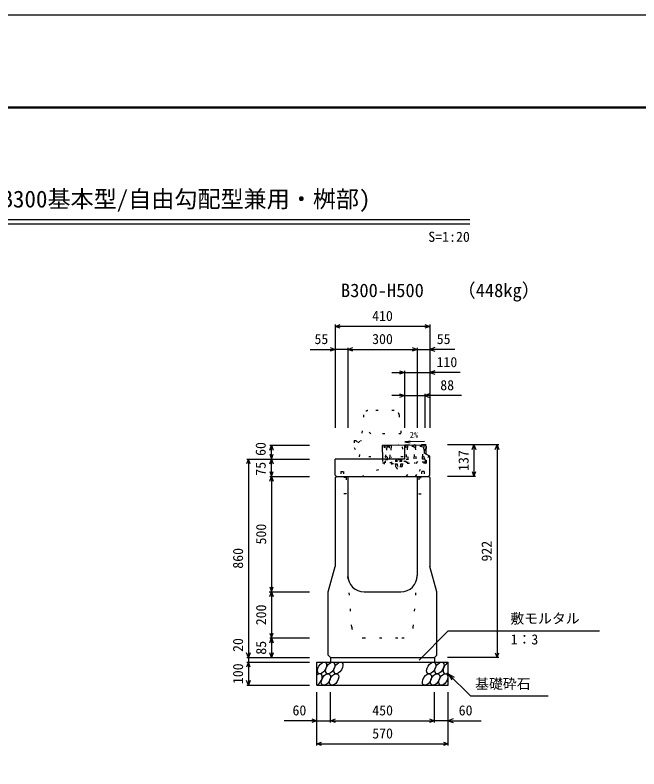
# Model space of a CAD drawing. Units: millimetres, scale not verified. Extents: x -12600 to 12600, y -5940 to 5940.
# Drawn here: x 4108 to 6811, y 2674 to 5940 of the extents above; entities that cross this region are included whole.
import ezdxf
from ezdxf.enums import TextEntityAlignment as Align

# ---------------------------------------------------------------- set-up
doc = ezdxf.new("R2010")
doc.units = ezdxf.units.MM
doc.header["$LTSCALE"] = 40
doc.linetypes.add('DOTTED', pattern=[1.75, 0.25, -1.5])
for name, color, linetype, lineweight in [('0-0_DIM', 7, 'Continuous', 25), ('0-1_Defpoints', 5, 'Continuous', 25), ('0-2_HATCH', 6, 'DOTTED', 25), ('0-5_OUTLINE', 3, 'Continuous', 25), ('0-6_OUTLINE2', 4, 'DOTTED', 25), ('0-7_TXT', 7, 'Continuous', 25), ('0-8_WAKU', 3, 'Continuous', 25)]:
    doc.layers.add(name, color=color, linetype=linetype, lineweight=lineweight)
doc.styles.add('ＭＳ ゴシック', font='')
doc.styles.get('ＭＳ ゴシック').set_extended_font_data('MS Gothic')

msp = doc.modelspace()

# ---------------------------------------------------------------- linework, layer by layer
at = {"layer": '0-0_DIM'}
for p, q in [((5495, 4598.96), (5495, 4151.46)), ((5905, 4591.46), (5495, 4591.46)), ((5905, 4598.96), (5905, 4151.46)), ((5386.62, 4491.46), (5495, 4491.46)), ((5550, 4491.46), (5495, 4491.46)), ((5550, 4498.96), (5550, 4151.46)), ((5550, 4491.46), (5850, 4491.46)), ((5850, 4498.96), (5850, 4151.46)), ((5850, 4491.46), (5905, 4491.46)), ((6013.38, 4491.46), (5905, 4491.46)), ((5740, 4391.46), (5795, 4391.46)), ((5795, 4398.96), (5795, 4151.46)), ((5795, 4391.46), (5905, 4391.46)), ((6036.52, 4391.46), (5905, 4391.46)), ((5795, 4291.46), (5740, 4291.46)), ((5795, 4291.46), (5883, 4291.46)), ((5883, 4298.96), (5883, 4151.46)), ((6041.78, 4291.46), (5883, 4291.46)), ((5211.5, 4076.46), (5384, 4076.46)), ((5219, 4016.46), (5219, 4076.46)), ((6203.5, 4078.46), (5981, 4078.46)), ((6096, 4078.46), (6096, 3941.46)), ((6196, 4078.46), (6196, 3156.46)), ((5111.5, 4016.46), (5384, 4016.46)), ((5119, 4016.46), (5119, 3156.46)), ((5219, 3941.46), (5219, 4016.46)), ((5211.5, 3941.46), (5384, 3941.46)), ((6103.5, 3941.46), (5981, 3941.46)), ((5208.25, 3441.46), (5380.75, 3441.46)), ((5211.5, 3441.46), (5384, 3441.46)), ((5858.77, 3145.65), (5985, 3271.89)), ((5985, 3271.89), (6639.81, 3271.89)), ((5211.5, 3241.46), (5384, 3241.46)), ((5219, 3241.46), (5219, 3156.46)), ((5111.5, 3156.46), (5384, 3156.46)), ((5111.5, 3136.46), (5384, 3136.46)), ((5119, 3156.46), (5119, 3136.46)), ((5119, 3136.46), (5119, 3036.46)), ((6203.5, 3156.46), (5981, 3156.46)), ((5985, 3086.46), (6080.76, 2990.71)), ((5985, 3086.46), (6010.98, 3071.46)), ((5985, 3086.46), (6000, 3060.48)), ((5111.5, 3036.46), (5384, 3036.46)), ((5415, 2775.1), (5415, 3006.46)), ((5475, 2875.1), (5475, 3006.46)), ((5925, 2875.1), (5925, 3006.46)), ((5985, 2775.1), (5985, 3006.46)), ((6080.76, 2990.71), (6418.31, 2990.71)), ((5415, 2882.6), (5273.21, 2882.6)), ((5415, 2882.6), (5475, 2882.6)), ((5475, 2882.6), (5925, 2882.6)), ((5985, 2882.6), (5925, 2882.6)), ((5985, 2882.6), (6126.79, 2882.6)), ((5415, 2782.6), (5985, 2782.6))]:
    msp.add_line(p, q, dxfattribs=at)
for points in [[(5516.14, 4583.77), (5495, 4591.46), (5516.14, 4599.16)], [(5883.86, 4599.16), (5905, 4591.46), (5883.86, 4583.77)], [(5473.86, 4499.16), (5495, 4491.46), (5473.86, 4483.77)], [(5571.14, 4483.77), (5550, 4491.46), (5571.14, 4499.16)], [(5828.86, 4499.16), (5850, 4491.46), (5828.86, 4483.77)], [(5926.14, 4499.16), (5905, 4491.46), (5926.14, 4483.77)], [(5773.86, 4399.16), (5795, 4391.46), (5773.86, 4383.77)], [(5926.14, 4399.16), (5905, 4391.46), (5926.14, 4383.77)], [(5773.86, 4299.16), (5795, 4291.46), (5773.86, 4283.77)], [(5904.14, 4299.16), (5883, 4291.46), (5904.14, 4283.77)], [(5211.3, 4055.32), (5219, 4076.46), (5226.7, 4055.32)], [(6088.3, 4057.32), (6096, 4078.46), (6103.7, 4057.32)], [(6188.3, 4057.32), (6196, 4078.46), (6203.7, 4057.32)], [(5211.3, 4037.61), (5219, 4016.46), (5226.7, 4037.61)], [(5126.7, 3995.32), (5119, 4016.46), (5111.3, 3995.32)], [(5211.3, 3995.32), (5219, 4016.46), (5226.7, 3995.32)], [(5211.3, 3962.61), (5219, 3941.46), (5226.7, 3962.61)], [(6088.3, 3962.61), (6096, 3941.46), (6103.7, 3962.61)], [(5211.3, 3920.32), (5219, 3941.46), (5226.7, 3920.32)], [(5219, 3941.46), (5219, 3441.46), (5219, 3241.46)], [(5211.3, 3462.61), (5219, 3441.46), (5226.7, 3462.61)], [(5211.3, 3420.32), (5219, 3441.46), (5226.7, 3420.32)], [(5211.3, 3262.61), (5219, 3241.46), (5226.7, 3262.61)], [(5211.3, 3220.32), (5219, 3241.46), (5226.7, 3220.32)], [(5126.7, 3177.61), (5119, 3156.46), (5111.3, 3177.61)], [(5226.7, 3177.61), (5219, 3156.46), (5211.3, 3177.61)], [(6188.3, 3177.61), (6196, 3156.46), (6203.7, 3177.61)], [(5126.7, 3115.32), (5119, 3136.46), (5111.3, 3115.32)], [(5126.7, 3057.61), (5119, 3036.46), (5111.3, 3057.61)], [(5393.86, 2890.29), (5415, 2882.6), (5393.86, 2874.9)], [(5496.14, 2874.9), (5475, 2882.6), (5496.14, 2890.29)], [(5903.86, 2890.29), (5925, 2882.6), (5903.86, 2874.9)], [(6006.14, 2890.29), (5985, 2882.6), (6006.14, 2874.9)], [(5436.14, 2774.9), (5415, 2782.6), (5436.14, 2790.29)], [(5963.86, 2790.29), (5985, 2782.6), (5963.86, 2774.9)]]:
    msp.add_lwpolyline(points, dxfattribs=at)
at = {"layer": '0-1_Defpoints'}
msp.add_lwpolyline([(-4200, -5940), (12600, -5940), (12600, 5940), (-4200, 5940)], close=True, dxfattribs=at)
at = {"layer": '0-2_HATCH'}
for p, q in [((5709.24, 3994.82), (5707.72, 4074.8)), ((5878.69, 4077.56), (5711.72, 4074.38)), ((5730.39, 4074.73), (5718.77, 4072.04)), ((5730.5, 4068.73), (5718.84, 4068.51)), ((5737.39, 4074.87), (5738.81, 3999.88)), ((5888.68, 4078.25), (5795, 4076.46)), ((5801.04, 4076.08), (5802.47, 4001.09)), ((5836.37, 4076.75), (5808.15, 4070.21)), ((5836.48, 4070.75), (5808.15, 4070.21)), ((5871.69, 4077.42), (5843.48, 4070.89)), ((5871.81, 4071.43), (5843.48, 4070.89)), ((5885.54, 4007.17), (5884.18, 4078.16)), ((5889, 4061.56), (5888.68, 4078.25)), ((5713.15, 3999.39), (5712.68, 4024.39)), ((5802.18, 4016.09), (5879.84, 4017.57)), ((5879.65, 4027.57), (5880.12, 4002.57)), ((5890.15, 4001.26), (5889.47, 4036.63)), ((5881.12, 4002.59), (5709.15, 3999.31)), ((5887.21, 3998.2), (5709.24, 3994.82)), ((5712.87, 4014.39), (5738.53, 4014.88)), ((5802.38, 4005.59), (5738.73, 4004.38)), ((5754.46, 3995.68), (5787.46, 3996.31)), ((5757.37, 3981.73), (5757.14, 3994.23)), ((5760, 4014.14), (5757.54, 4012.22)), ((5757.7, 4004.72), (5757.54, 4012.22)), ((5783.94, 4005.26), (5757.7, 4004.72)), ((5757.94, 4012.57), (5760, 4014.14)), ((5781.25, 4014.58), (5760, 4014.14)), ((5763.94, 4004.85), (5763.79, 4012.35)), ((5764.06, 3994.36), (5764.3, 3981.86)), ((5777.69, 4005.13), (5777.54, 4012.63)), ((5777.92, 3994.62), (5778.15, 3982.13)), ((5783.37, 4013.09), (5781.25, 4014.58)), ((5783.94, 4005.26), (5783.79, 4012.76)), ((5784.84, 3994.76), (5785.08, 3982.26)), ((5787.46, 3996.31), (5787.49, 3994.81)), ((5839.13, 4001.79), (5839.22, 3997.29)), ((5785.08, 3982.26), (5757.37, 3981.73))]:
    msp.add_line(p, q, dxfattribs=at)
at = {"layer": '0-2_HATCH', "linetype": 'Continuous'}
msp.add_line((5889.47, 4036.63), (5889, 4061.56), dxfattribs=at)
msp.add_lwpolyline([(5795, 4076.46), (5698.72, 4074.63), (5699.82, 4016.46)], dxfattribs=at)
at = {"layer": '0-2_HATCH'}
for points in [[(5712.68, 4024.39), (5714.18, 4024.41), (5713.41, 4064.41), (5711.91, 4064.38), (5711.72, 4074.38)], [(5717.22, 4074.48), (5716.71, 4075.17), (5713.71, 4075.12), (5713.22, 4074.41)], [(5718.72, 4074.51), (5718.91, 4064.51), (5717.41, 4064.48), (5718.18, 4024.49), (5719.67, 4024.52), (5719.87, 4014.52)], [(5731.53, 4014.74), (5731.34, 4024.74), (5732.84, 4024.77), (5732.08, 4064.76), (5730.58, 4064.73), (5730.39, 4074.73)], [(5735.89, 4074.84), (5735.37, 4075.53), (5732.37, 4075.47), (5731.89, 4074.76)], [(5737.58, 4064.87), (5736.08, 4064.84), (5736.84, 4024.85), (5738.34, 4024.87)], [(5771.21, 4075.51), (5770.7, 4076.2), (5767.7, 4076.14), (5767.21, 4075.43)], [(5801.99, 4026.09), (5803.49, 4026.12), (5802.73, 4066.11), (5801.23, 4066.08)], [(5806.54, 4076.18), (5806.03, 4076.87), (5803.03, 4076.82), (5802.54, 4076.11)], [(5808.04, 4076.21), (5808.23, 4066.21), (5806.73, 4066.18), (5807.49, 4026.19), (5808.99, 4026.22), (5809.18, 4016.22)], [(5837.51, 4016.76), (5837.32, 4026.76), (5838.82, 4026.79), (5838.06, 4066.78), (5836.56, 4066.75), (5836.37, 4076.75)], [(5841.87, 4076.86), (5841.35, 4077.55), (5838.35, 4077.49), (5837.87, 4076.78)], [(5843.37, 4076.88), (5843.56, 4066.89), (5842.06, 4066.86), (5842.82, 4026.86), (5844.32, 4026.89), (5844.51, 4016.9)], [(5872.84, 4017.43), (5872.65, 4027.43), (5874.15, 4027.46), (5873.39, 4067.45), (5871.89, 4067.43), (5871.69, 4077.42)], [(5877.19, 4077.53), (5876.68, 4078.22), (5873.68, 4078.16), (5873.19, 4077.45)], [(5878.69, 4077.56), (5878.88, 4067.56), (5877.38, 4067.53), (5878.15, 4027.54), (5879.65, 4027.57)], [(5699.82, 4016.46), (5700.15, 3999.64), (5709.14, 3999.81)], [(5787.49, 3994.81), (5754.49, 3994.18), (5754.46, 3995.68)]]:
    msp.add_lwpolyline(points, dxfattribs=at)
for centre, radius, start, end in [((5760.73, 4009), 4.53, 47.57461, 134.78335), ((5771.04, 3994.21), 19.53, 70.56972, 111.78823), ((5780.73, 4009.41), 4.53, 47.57461, 134.78335), ((5881.04, 4007.09), 4.5, 271.09113, 1.09113), ((5887.15, 4001.2), 3, 271.09113, 1.09113), ((5771.23, 3981.99), 11, 181.09113, 1.09113)]:
    msp.add_arc(centre, radius, start, end, dxfattribs=at)
at = {"layer": '0-2_HATCH', "linetype": 'Continuous'}
for centre in [(5437.89, 3111.46), (5473.37, 3111.46), (5508.84, 3111.46), (5911.05, 3111.46), (5946.52, 3111.46), (5454.77, 3061.46), (5490.25, 3061.46), (5892.45, 3061.46), (5927.93, 3061.46), (5963.41, 3061.46)]:
    msp.add_ellipse(centre, major_axis=(14.54, 23.54), ratio=0.5792, dxfattribs=at)
for centre, start_param, end_param in [((5982, 3111.46), 0.6666252, 4.1103269), ((5419.3, 3061.46), 3.7419964, 7.318141)]:
    msp.add_ellipse(centre, major_axis=(14.54, 23.54), ratio=0.5792, start_param=start_param, end_param=end_param, dxfattribs=at)
at = {"layer": '0-5_OUTLINE', "linetype": 'DOTTED'}
for p, q in [((5750.46, 4226.41), (5636.66, 4226.41)), ((5618.19, 4208.41), (5607, 4096.46)), ((5771.8, 4208.45), (5790, 4026.46)), ((5577, 4096.46), (5577, 4066.46)), ((5577, 4096.46), (5585, 4096.46)), ((5585, 4096.46), (5595, 4086.46)), ((5577, 4066.46), (5600, 4026.46)), ((5790, 4026.46), (5600, 4026.46))]:
    msp.add_line(p, q, dxfattribs=at)
at = {"layer": '0-5_OUTLINE'}
for p, q in [((5795, 4076.46), (5883, 4078.14)), ((5795, 4076.46), (5795, 4016.46)), ((5880, 4051.56), (5889, 4061.56)), ((5880, 4051.56), (5880, 4041.56)), ((5883, 4078.14), (5889, 4072.25)), ((5889, 4072.25), (5889, 4061.56)), ((5905, 4028.56), (5880, 4041.56)), ((5905, 3946.46), (5905, 4028.56)), ((5495, 3946.46), (5495, 4016.46)), ((5795, 4016.46), (5495, 4016.46)), ((5495, 3946.46), (5500, 3941.46)), ((5495, 3936.46), (5500, 3941.46)), ((5495, 3936.46), (5495, 3551.46)), ((5500, 3941.46), (5900, 3941.46)), ((5550, 3941.46), (5550, 3511.46)), ((5850, 3941.46), (5850, 3511.46)), ((5900, 3941.46), (5905, 3946.46)), ((5900, 3941.46), (5905, 3936.46)), ((5905, 3936.46), (5905, 3551.46)), ((5465, 3441.46), (5495, 3551.46)), ((5935, 3441.46), (5905, 3551.46)), ((5465, 3166.46), (5465, 3441.46)), ((5620, 3441.46), (5780, 3441.46)), ((5935, 3166.46), (5935, 3441.46)), ((5415, 3136.46), (5985, 3136.46)), ((5415, 3036.46), (5415, 3136.46)), ((5465, 3166.46), (5475, 3156.46)), ((5475, 3156.46), (5925, 3156.46)), ((5475, 3156.46), (5475, 3136.46)), ((5925, 3156.46), (5935, 3166.46)), ((5925, 3156.46), (5925, 3136.46)), ((5985, 3036.46), (5985, 3136.46)), ((5415, 3036.46), (5985, 3036.46))]:
    msp.add_line(p, q, dxfattribs=at)
at = {"layer": '0-5_OUTLINE', "linetype": 'DOTTED'}
msp.add_lwpolyline([(5595, 4086.46), (5605, 4096.46), (5607, 4096.46)], dxfattribs=at)
for centre, start, end in [((5638.1, 4206.46), 94.13229, 174.40835), ((5751.9, 4206.46), 4.08463, 93.6009)]:
    msp.add_arc(centre, 20, start, end, dxfattribs=at)
at = {"layer": '0-5_OUTLINE'}
for centre, start, end in [((5620, 3511.46), 180, 270), ((5780, 3511.46), 270, 0)]:
    msp.add_arc(centre, 70, start, end, dxfattribs=at)
at = {"layer": '0-6_OUTLINE2'}
for p, q in [((5600, 4026.46), (5607, 4096.46)), ((5803.79, 3941.62), (5880, 4041.56)), ((5901.33, 4030.47), (5844.19, 3941.62)), ((5609.88, 3941.46), (5741.23, 3995.42)), ((5842.8, 3941.46), (5890.12, 4002.76)), ((5519, 3961.96), (5531, 3961.96)), ((5519, 3961.96), (5519, 3936.96)), ((5531, 3961.96), (5531, 3936.96)), ((5881, 3961.96), (5869, 3961.96)), ((5869, 3961.96), (5869, 3936.96)), ((5881, 3961.96), (5881, 3936.96)), ((5543, 3936.96), (5495.5, 3936.96)), ((5857, 3936.96), (5904.5, 3936.96)), ((5566.57, 3287.77), (5550, 3511.46)), ((5833.43, 3287.77), (5850, 3511.46)), ((5616.43, 3241.46), (5783.57, 3241.46))]:
    msp.add_line(p, q, dxfattribs=at)
for points in [[(5780, 4126.46), (5650, 4126.46), (5613, 4156.46)], [(5543, 3936.96), (5543, 3866.46), (5495, 3866.46)], [(5857, 3936.96), (5857, 3866.46), (5905, 3866.46)]]:
    msp.add_lwpolyline(points, dxfattribs=at)
for centre, start, end in [((5616.43, 3291.46), 184.23639, 270), ((5783.57, 3291.46), 270, 355.76361)]:
    msp.add_arc(centre, 50, start, end, dxfattribs=at)
at = {"layer": '0-7_TXT'}
for p, q in [((2321.64, 5054.39), (6078.36, 5054.39)), ((2321.64, 5035.19), (6078.36, 5035.19)), ((5796.72, 4090.4), (5820.44, 4086.72))]:
    msp.add_line(p, q, dxfattribs=at)
msp.add_lwpolyline([(5881.28, 4092.14), (5796.72, 4090.4), (5820.27, 4095.05)], dxfattribs=at)
at = {"layer": '0-8_WAKU', "lineweight": 50}
msp.add_lwpolyline([(-3800, -5540), (12200, -5540), (12200, 5540), (-3800, 5540)], close=True, dxfattribs=at)

# ---------------------------------------------------------------- texts
at = {"layer": '0-0_DIM', "style": 'ＭＳ ゴシック'}
for s, p in [('410', (5655, 4601.46)), ('55', (5405.16, 4501.46)), ('300', (5655, 4501.46)), ('55', (5934.84, 4501.46)), ('110', (5934.02, 4401.46)), ('88', (5950.19, 4301.46)), ('敷モルタル', (6253.94, 3290.62)), ('1：3', (6254.94, 3199.93)), ('基礎砕石', (6101.32, 3007.88)), ('60', (5310, 2892.6)), ('450', (5655.53, 2892.6)), ('60', (6030, 2892.6)), ('570', (5655.53, 2792.6))]:
    msp.add_text(s, height=43.99, dxfattribs=at).set_placement(p, align=Align.BOTTOM_LEFT)
for s, p in [('60', (5207.16, 4030.08)), ('137', (6086, 3964.96)), ('75', (5207.16, 3944.32)), ('500', (5209, 3646.46)), ('922', (6186, 3572.46)), ('860', (5109, 3541.46)), ('200', (5209, 3296.46)), ('20', (5109, 3180.78)), ('85', (5209, 3168.96)), ('100', (5109, 3041.46))]:
    msp.add_text(s, height=43.99, rotation=90, dxfattribs=at).set_placement(p, align=Align.BOTTOM_LEFT)
at = {"layer": '0-7_TXT', "style": 'ＭＳ ゴシック'}
for s, height, p in [('自転車通行帯用側溝 FBX-C (B300基本型/自由勾配型兼用・桝部)', 73.31, (2750, 5084.39)), ('S', 43.99, (5898.36, 4944.39)), ('1', 43.99, (5958.36, 4944.39)), ('2', 43.99, (6018.36, 4944.39)), ('0', 43.99, (6048.36, 4944.39)), ('=', 43.99, (5928.36, 4944.39)), (':', 43.99, (5988.36, 4944.39)), ('B300-H500', 58.65, (5520, 4700.44)), ('（448kg）', 58.65, (6023.7, 4700.44)), ('2%', 26.39, (5818.18, 4100.21))]:
    msp.add_text(s, height=height, dxfattribs=at).set_placement(p, align=Align.BOTTOM_LEFT)

doc.saveas('drawing.dxf')
